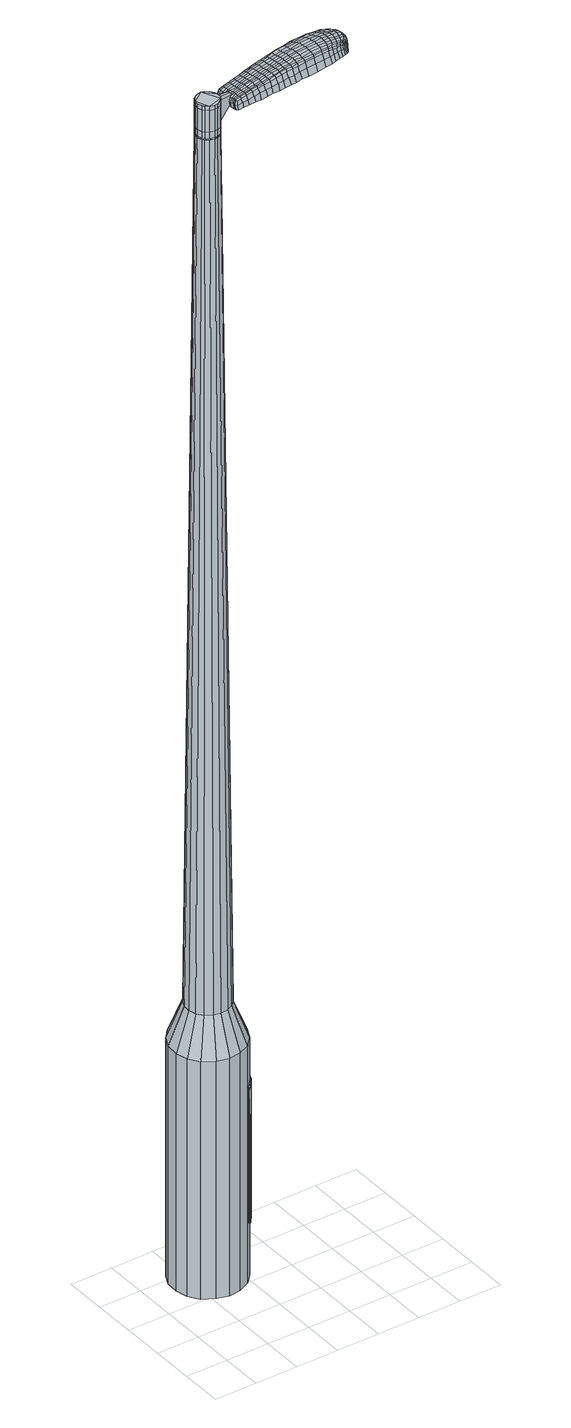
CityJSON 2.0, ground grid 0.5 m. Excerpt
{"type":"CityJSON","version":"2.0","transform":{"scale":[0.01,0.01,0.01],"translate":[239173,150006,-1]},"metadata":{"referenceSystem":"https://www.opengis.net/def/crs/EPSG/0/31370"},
"CityObjects":{
"object1":{"type":"GenericCityObject","attributes":{"cluster":870,"mean_distance_to_centroid":0.292,"new_centroid_x":239173.69,"new_centroid_y":150007.31,"mean_distance_to_camera":8.94,"H1":41.27,"H2":34.52,"Z_final":111.22,"cluster2":-1,"proj_x":239174.51,"proj_y":150015.06,"id_line":88951,"bearing_l":95.99,"distance":7.79,"orientation":"right","G_obj":5.99},"geometry":[{"type":"MultiSurface","lod":"2","boundaries":[[[0,1,2,3]],[[1,4,5,2]],[[4,6,7,5]],[[6,8,9,7]],[[8,10,11,9]],[[10,12,13,11]],[[12,14,15,13]],[[14,16,17,15]],[[16,18,19,17]],[[18,20,21,19]],[[20,22,23,21]],[[22,24,25,23]],[[24,26,27,25]],[[26,28,29,27]],[[28,30,31,29]],[[30,32,33,31]],[[32,34,35,33]],[[34,0,3,35]],[[36,37,38,39]],[[38,40,41,42]],[[41,43,42]],[[42,44,45,46]],[[45,47,46]],[[46,48,49,50]],[[49,51,50]],[[42,46,50,38]],[[50,52,39,38]],[[53,36,39]],[[2,5,7,35]],[[7,9,11,15]],[[11,13,15]],[[15,17,19,23]],[[19,21,23]],[[23,25,27,31]],[[27,29,31]],[[15,23,31,7]],[[31,33,35,7]],[[3,2,35]],[[1,0,54,55]],[[0,34,56,54]],[[34,32,57,56]],[[32,30,58,57]],[[30,28,59,58]],[[28,26,60,59]],[[26,24,61,60]],[[24,22,62,61]],[[22,20,63,62]],[[20,18,64,63]],[[18,16,65,64]],[[16,14,66,65]],[[14,12,67,66]],[[12,10,68,67]],[[10,8,69,68]],[[8,6,70,69]],[[6,4,71,70]],[[4,1,55,71]],[[55,54,72,73]],[[54,56,74,72]],[[56,57,75,74]],[[57,58,76,75]],[[58,59,77,76]],[[59,60,78,77]],[[60,61,79,78]],[[61,62,80,79]],[[62,63,81,80]],[[63,64,82,81]],[[64,65,83,82]],[[65,66,84,83]],[[66,67,85,84]],[[67,68,86,85]],[[68,69,87,86]],[[69,70,88,87]],[[70,71,89,88]],[[71,55,73,89]],[[72,90,91,92]],[[93,94,90,72]],[[75,95,94,93]],[[96,97,95,75]],[[98,99,97,96]],[[78,100,99,98]],[[79,101,100,78]],[[102,103,101,79]],[[104,105,103,102]],[[106,107,105,104]],[[108,109,107,106]],[[110,111,109,108]],[[112,113,111,110]],[[86,114,113,112]],[[115,116,114,86]],[[117,118,116,115]],[[119,120,118,117]],[[92,91,120,119]],[[121,122,123,124]],[[125,121,124,126]],[[127,125,126,128]],[[129,127,128,130]],[[131,129,130,132]],[[133,131,132,134]],[[135,133,134,136]],[[137,135,136,138]],[[139,137,138,140]],[[141,139,140,142]],[[143,141,142,144]],[[145,143,144,146]],[[147,145,146,148]],[[149,147,148,150]],[[151,149,150,152]],[[153,151,152,154]],[[73,72,92]],[[74,93,72]],[[74,75,93]],[[76,96,75]],[[76,77,98,96]],[[77,78,98]],[[80,102,79]],[[80,81,104,102]],[[81,82,106,104]],[[82,83,108,106]],[[83,84,110,108]],[[84,85,112,110]],[[85,86,112]],[[87,115,86]],[[87,88,117,115]],[[88,89,119,117]],[[89,73,92,119]],[[155,91,90]],[[155,156,120,91]],[[156,157,118,120]],[[157,158,116,118]],[[158,114,116]],[[159,113,114]],[[159,160,111,113]],[[160,161,109,111]],[[161,162,107,109]],[[162,163,105,107]],[[163,164,103,105]],[[164,101,103]],[[165,99,100]],[[165,166,97,99]],[[166,95,97]],[[167,94,95]],[[167,90,94]],[[39,52,153,168]],[[155,90,169,154]],[[53,39,168,122]],[[90,167,123,169]],[[36,53,122,121]],[[167,95,124,123]],[[37,36,121,125]],[[95,166,126,124]],[[38,37,125,127]],[[166,165,128,126]],[[40,38,127,129]],[[165,100,130,128]],[[41,40,129,131]],[[100,101,132,130]],[[43,41,131,133]],[[101,164,134,132]],[[42,43,133,135]],[[164,163,136,134]],[[44,42,135,137]],[[163,162,138,136]],[[45,44,137,139]],[[162,161,140,138]],[[47,45,139,141]],[[161,160,142,140]],[[46,47,141,143]],[[160,159,144,142]],[[48,46,143,145]],[[159,114,146,144]],[[49,48,145,147]],[[114,158,148,146]],[[51,49,147,149]],[[158,157,150,148]],[[50,51,149,151]],[[157,156,152,150]],[[52,50,151,153]],[[156,155,154,152]],[[153,154,170,171]],[[154,169,172,170]],[[169,123,173,172]],[[123,122,174,173]],[[122,168,175,174]],[[168,153,171,175]],[[176,177,178,179]],[[180,176,179,181]],[[176,180,182,183]],[[177,176,183,184]],[[185,186,187,188]],[[189,185,188,190]],[[185,189,191,192]],[[186,185,192,193]],[[194,195,196,197]],[[198,194,197,199]],[[194,198,200,201]],[[195,194,201,202]],[[203,204,205,206]],[[207,203,206,208]],[[203,207,209,210]],[[204,203,210,211]],[[212,213,214,215]],[[216,212,215,217]],[[212,216,218,219]],[[213,212,219,220]],[[221,222,223,224]],[[225,221,224,226]],[[221,225,227,228]],[[222,221,228,229]],[[230,231,232,233]],[[222,230,233,223]],[[230,222,229,234]],[[231,230,234,235]],[[236,237,238,239]],[[231,236,239,232]],[[236,231,235,240]],[[237,236,240,241]],[[242,180,181,243]],[[237,242,243,238]],[[242,237,241,244]],[[180,242,244,182]],[[245,246,247,248]],[[249,245,248,250]],[[245,249,251,252]],[[246,245,252,253]],[[254,255,256,257]],[[246,254,257,247]],[[254,246,253,258]],[[255,254,258,259]],[[260,261,262,263]],[[255,260,263,256]],[[260,255,259,264]],[[261,260,264,265]],[[266,267,268,269]],[[261,266,269,262]],[[266,261,265,270]],[[267,266,270,271]],[[272,177,184,273]],[[267,272,273,268]],[[272,267,271,274]],[[177,272,274,178]],[[275,276,277,278]],[[279,275,278,280]],[[275,279,281,282]],[[276,275,282,283]],[[284,285,286,287]],[[276,284,287,277]],[[284,276,283,288]],[[285,284,288,289]],[[290,291,292,293]],[[285,290,293,286]],[[290,285,289,294]],[[291,290,294,295]],[[296,189,190,297]],[[291,296,297,292]],[[296,291,295,298]],[[189,296,298,191]],[[299,300,301,302]],[[303,299,302,304]],[[299,303,305,306]],[[300,299,306,307]],[[308,309,310,311]],[[300,308,311,301]],[[308,300,307,312]],[[309,308,312,313]],[[314,315,316,317]],[[309,314,317,310]],[[314,309,313,318]],[[315,314,318,319]],[[320,321,322,323]],[[315,320,323,316]],[[320,315,319,324]],[[321,320,324,325]],[[326,186,193,327]],[[321,326,327,322]],[[326,321,325,328]],[[186,326,328,187]],[[329,215,214,330]],[[331,329,330,332]],[[329,331,333,334]],[[215,329,334,217]],[[335,331,332,336]],[[337,335,336,338]],[[335,337,339,340]],[[331,335,340,333]],[[341,337,338,342]],[[343,341,342,344]],[[341,343,345,346]],[[337,341,346,339]],[[347,343,344,348]],[[349,347,348,350]],[[347,349,351,352]],[[343,347,352,345]],[[353,349,350,354]],[[204,353,354,205]],[[353,204,211,355]],[[349,353,355,351]],[[356,357,202,201]],[[358,356,201,200]],[[356,358,359,360]],[[357,356,360,361]],[[362,363,361,360]],[[364,362,360,359]],[[362,364,365,366]],[[363,362,366,367]],[[368,369,367,366]],[[370,368,366,365]],[[368,370,371,372]],[[369,368,372,373]],[[374,375,373,372]],[[376,374,372,371]],[[374,376,209,207]],[[375,374,207,208]],[[377,378,379,380]],[[279,377,380,281]],[[377,279,280,381]],[[378,377,381,382]],[[383,198,199,384]],[[378,383,384,379]],[[383,378,382,385]],[[198,383,385,200]],[[386,387,388,389]],[[225,386,389,227]],[[386,225,226,390]],[[387,386,390,391]],[[392,393,394,395]],[[387,392,395,388]],[[392,387,391,396]],[[393,392,396,397]],[[398,195,202,399]],[[393,398,399,394]],[[398,393,397,400]],[[195,398,400,196]],[[401,402,403,404]],[[183,401,404,184]],[[401,183,182,405]],[[402,401,405,406]],[[407,408,409,410]],[[402,407,410,403]],[[407,402,406,411]],[[408,407,411,412]],[[413,206,205,414]],[[408,413,414,409]],[[413,408,412,415]],[[206,413,415,208]],[[416,417,418,419]],[[188,416,419,190]],[[416,188,187,420]],[[417,416,420,421]],[[422,210,209,423]],[[417,422,423,418]],[[422,417,421,424]],[[210,422,424,211]],[[425,426,427,428]],[[303,425,428,305]],[[425,303,304,429]],[[426,425,429,430]],[[431,216,217,432]],[[426,431,432,427]],[[431,426,430,433]],[[216,431,433,218]],[[434,435,436,437]],[[249,434,437,251]],[[434,249,250,438]],[[435,434,438,439]],[[440,441,442,443]],[[435,440,443,436]],[[440,435,439,444]],[[441,440,444,445]],[[446,213,220,447]],[[441,446,447,442]],[[446,441,445,448]],[[213,446,448,214]],[[449,450,439,438]],[[248,449,438,250]],[[449,248,247,451]],[[450,449,451,452]],[[453,454,445,444]],[[450,453,444,439]],[[453,450,452,455]],[[454,453,455,456]],[[457,330,214,448]],[[454,457,448,445]],[[457,454,456,458]],[[330,457,458,332]],[[459,460,461,462]],[[306,459,462,307]],[[459,306,305,428]],[[460,459,428,427]],[[463,334,333,464]],[[460,463,464,461]],[[463,460,427,432]],[[334,463,432,217]],[[465,466,452,451]],[[257,465,451,247]],[[465,257,256,467]],[[466,465,467,468]],[[469,470,456,455]],[[466,469,455,452]],[[469,466,468,471]],[[470,469,471,472]],[[473,336,332,458]],[[470,473,458,456]],[[473,470,472,474]],[[336,473,474,338]],[[475,476,477,478]],[[312,475,478,313]],[[475,312,307,462]],[[476,475,462,461]],[[479,340,339,480]],[[476,479,480,477]],[[479,476,461,464]],[[340,479,464,333]],[[481,482,468,467]],[[263,481,467,256]],[[481,263,262,483]],[[482,481,483,484]],[[485,486,472,471]],[[482,485,471,468]],[[485,482,484,487]],[[486,485,487,488]],[[489,342,338,474]],[[486,489,474,472]],[[489,486,488,490]],[[342,489,490,344]],[[491,492,493,494]],[[318,491,494,319]],[[491,318,313,478]],[[492,491,478,477]],[[495,346,345,496]],[[492,495,496,493]],[[495,492,477,480]],[[346,495,480,339]],[[497,498,484,483]],[[269,497,483,262]],[[497,269,268,499]],[[498,497,499,500]],[[501,502,488,487]],[[498,501,487,484]],[[501,498,500,503]],[[502,501,503,504]],[[505,348,344,490]],[[502,505,490,488]],[[505,502,504,506]],[[348,505,506,350]],[[507,508,509,510]],[[324,507,510,325]],[[507,324,319,494]],[[508,507,494,493]],[[511,352,351,512]],[[508,511,512,509]],[[511,508,493,496]],[[352,511,496,345]],[[513,514,500,499]],[[273,513,499,268]],[[513,273,184,404]],[[514,513,404,403]],[[515,516,504,503]],[[514,515,503,500]],[[515,514,403,410]],[[516,515,410,409]],[[517,354,350,506]],[[516,517,506,504]],[[517,516,409,414]],[[354,517,414,205]],[[518,519,421,420]],[[328,518,420,187]],[[518,328,325,510]],[[519,518,510,509]],[[520,355,211,424]],[[519,520,424,421]],[[520,519,509,512]],[[355,520,512,351]],[[521,522,382,381]],[[278,521,381,280]],[[521,278,277,523]],[[522,521,523,524]],[[525,358,200,385]],[[522,525,385,382]],[[525,522,524,526]],[[358,525,526,359]],[[527,528,529,530]],[[228,527,530,229]],[[527,228,227,389]],[[528,527,389,388]],[[531,532,533,534]],[[528,531,534,529]],[[531,528,388,395]],[[532,531,395,394]],[[535,357,361,536]],[[532,535,536,533]],[[535,532,394,399]],[[357,535,399,202]],[[537,538,524,523]],[[287,537,523,277]],[[537,287,286,539]],[[538,537,539,540]],[[541,364,359,526]],[[538,541,526,524]],[[541,538,540,542]],[[364,541,542,365]],[[543,544,545,546]],[[234,543,546,235]],[[543,234,229,530]],[[544,543,530,529]],[[547,548,549,550]],[[544,547,550,545]],[[547,544,529,534]],[[548,547,534,533]],[[551,363,367,552]],[[548,551,552,549]],[[551,548,533,536]],[[363,551,536,361]],[[553,554,540,539]],[[293,553,539,286]],[[553,293,292,555]],[[554,553,555,556]],[[557,370,365,542]],[[554,557,542,540]],[[557,554,556,558]],[[370,557,558,371]],[[559,560,561,562]],[[240,559,562,241]],[[559,240,235,546]],[[560,559,546,545]],[[563,564,565,566]],[[560,563,566,561]],[[563,560,545,550]],[[564,563,550,549]],[[567,369,373,568]],[[564,567,568,565]],[[567,564,549,552]],[[369,567,552,367]],[[569,570,556,555]],[[297,569,555,292]],[[569,297,190,419]],[[570,569,419,418]],[[571,376,371,558]],[[570,571,558,556]],[[571,570,418,423]],[[376,571,423,209]],[[572,573,406,405]],[[244,572,405,182]],[[572,244,241,562]],[[573,572,562,561]],[[574,575,412,411]],[[573,574,411,406]],[[574,573,561,566]],[[575,574,566,565]],[[576,375,208,415]],[[575,576,415,412]],[[576,575,565,568]],[[375,576,568,373]],[[577,578,579,580]],[[580,579,581,582]],[[583,581,579,584]],[[584,579,578,585]],[[586,587,588,589]],[[589,588,590,591]],[[592,590,588,593]],[[593,588,587,594]],[[595,596,597,598]],[[598,597,599,600]],[[601,599,597,602]],[[602,597,596,603]],[[604,605,606,607]],[[607,606,608,609]],[[610,608,606,611]],[[611,606,605,612]],[[613,614,615,616]],[[616,615,617,618]],[[619,617,615,620]],[[620,615,614,621]],[[622,623,624,625]],[[625,624,626,627]],[[628,626,624,629]],[[629,624,623,630]],[[631,632,633,634]],[[634,633,623,622]],[[630,623,633,635]],[[635,633,632,636]],[[637,638,639,640]],[[640,639,632,631]],[[636,632,639,641]],[[641,639,638,642]],[[582,581,643,644]],[[644,643,638,637]],[[642,638,643,645]],[[645,643,581,583]],[[646,647,648,649]],[[649,648,650,651]],[[652,650,648,653]],[[653,648,647,654]],[[655,656,657,658]],[[658,657,647,646]],[[654,647,657,659]],[[659,657,656,660]],[[661,662,663,664]],[[664,663,656,655]],[[660,656,663,665]],[[665,663,662,666]],[[667,668,669,670]],[[670,669,662,661]],[[666,662,669,671]],[[671,669,668,672]],[[585,578,673,674]],[[674,673,668,667]],[[672,668,673,675]],[[675,673,578,577]],[[676,677,678,679]],[[679,678,680,681]],[[682,680,678,683]],[[683,678,677,684]],[[685,686,687,688]],[[688,687,677,676]],[[684,677,687,689]],[[689,687,686,690]],[[691,692,693,694]],[[694,693,686,685]],[[690,686,693,695]],[[695,693,692,696]],[[591,590,697,698]],[[698,697,692,691]],[[696,692,697,699]],[[699,697,590,592]],[[700,701,702,703]],[[703,702,704,705]],[[706,704,702,707]],[[707,702,701,708]],[[709,710,711,712]],[[712,711,701,700]],[[708,701,711,713]],[[713,711,710,714]],[[715,716,717,718]],[[718,717,710,709]],[[714,710,717,719]],[[719,717,716,720]],[[721,722,723,724]],[[724,723,716,715]],[[720,716,723,725]],[[725,723,722,726]],[[594,587,727,728]],[[728,727,722,721]],[[726,722,727,729]],[[729,727,587,586]],[[613,616,730,731]],[[731,730,732,733]],[[734,732,730,735]],[[735,730,616,618]],[[733,732,736,737]],[[737,736,738,739]],[[740,738,736,741]],[[741,736,732,734]],[[739,738,742,743]],[[743,742,744,745]],[[746,744,742,747]],[[747,742,738,740]],[[745,744,748,749]],[[749,748,750,751]],[[752,750,748,753]],[[753,748,744,746]],[[751,750,754,755]],[[755,754,605,604]],[[612,605,754,756]],[[756,754,750,752]],[[603,757,758,602]],[[602,758,759,601]],[[760,759,758,761]],[[761,758,757,762]],[[762,763,764,761]],[[761,764,765,760]],[[766,765,764,767]],[[767,764,763,768]],[[768,769,770,767]],[[767,770,771,766]],[[772,771,770,773]],[[773,770,769,774]],[[774,775,776,773]],[[773,776,777,772]],[[610,777,776,608]],[[608,776,775,609]],[[778,779,780,781]],[[781,780,680,682]],[[681,680,780,782]],[[782,780,779,783]],[[600,599,784,785]],[[785,784,779,778]],[[783,779,784,786]],[[786,784,599,601]],[[787,788,789,790]],[[790,789,626,628]],[[627,626,789,791]],[[791,789,788,792]],[[793,794,795,796]],[[796,795,788,787]],[[792,788,795,797]],[[797,795,794,798]],[[603,596,799,800]],[[800,799,794,793]],[[798,794,799,801]],[[801,799,596,595]],[[802,803,804,805]],[[805,804,584,585]],[[583,584,804,806]],[[806,804,803,807]],[[808,809,810,811]],[[811,810,803,802]],[[807,803,810,812]],[[812,810,809,813]],[[604,607,814,815]],[[815,814,809,808]],[[813,809,814,816]],[[816,814,607,609]],[[817,818,819,820]],[[820,819,589,591]],[[586,589,819,821]],[[821,819,818,822]],[[610,611,823,824]],[[824,823,818,817]],[[822,818,823,825]],[[825,823,611,612]],[[826,827,828,829]],[[829,828,704,706]],[[705,704,828,830]],[[830,828,827,831]],[[618,617,832,833]],[[833,832,827,826]],[[831,827,832,834]],[[834,832,617,619]],[[835,836,837]],[[837,836,650,652]],[[651,650,836,838]],[[838,836,839]],[[840,841,842,843]],[[843,842,836,835]],[[839,836,842,844]],[[844,842,841,845]],[[621,614,846,847]],[[847,846,841,840]],[[845,841,846,848]],[[848,846,614,613]],[[839,849,838]],[[838,849,649,651]],[[646,649,849,850]],[[850,849,851]],[[845,852,853,844]],[[844,853,849,839]],[[851,849,853,854]],[[854,853,852,855]],[[613,731,856,848]],[[848,856,852,845]],[[855,852,856,857]],[[857,856,731,733]],[[858,859,860,861]],[[861,860,707,708]],[[706,707,860,829]],[[829,860,859,826]],[[734,735,862,863]],[[863,862,859,858]],[[826,859,862,833]],[[833,862,735,618]],[[851,864,850]],[[850,864,658,646]],[[655,658,864,865]],[[865,864,866]],[[855,867,868,854]],[[854,868,864,851]],[[866,864,868,869]],[[869,868,867,870]],[[733,737,871,857]],[[857,871,867,855]],[[870,867,871,872]],[[872,871,737,739]],[[873,874,875,876]],[[876,875,713,714]],[[708,713,875,861]],[[861,875,874,858]],[[740,741,877,878]],[[878,877,874,873]],[[858,874,877,863]],[[863,877,741,734]],[[866,879,865]],[[865,879,664,655]],[[661,664,879,880]],[[880,879,881]],[[870,882,883,869]],[[869,883,879,866]],[[881,879,883,884]],[[884,883,882,885]],[[739,743,886,872]],[[872,886,882,870]],[[885,882,886,887]],[[887,886,743,745]],[[888,889,890,891]],[[891,890,719,720]],[[714,719,890,876]],[[876,890,889,873]],[[746,747,892,893]],[[893,892,889,888]],[[873,889,892,878]],[[878,892,747,740]],[[881,894,895,880]],[[880,895,670,661]],[[667,670,895,896]],[[896,895,894,897]],[[885,898,899,884]],[[884,899,894,881]],[[897,894,899,900]],[[900,899,898,901]],[[745,749,902,887]],[[887,902,898,885]],[[901,898,902,903]],[[903,902,749,751]],[[904,905,906,907]],[[907,906,725,726]],[[720,725,906,891]],[[891,906,905,888]],[[752,753,908,909]],[[909,908,905,904]],[[888,905,908,893]],[[893,908,753,746]],[[897,910,911,896]],[[896,911,674,667]],[[585,674,911,805]],[[805,911,910,802]],[[901,912,913,900]],[[900,913,910,897]],[[802,910,913,811]],[[811,913,912,808]],[[751,755,914,903]],[[903,914,912,901]],[[808,912,914,815]],[[815,914,755,604]],[[822,915,916,821]],[[821,916,729,586]],[[726,729,916,907]],[[907,916,915,904]],[[612,756,917,825]],[[825,917,915,822]],[[904,915,917,909]],[[909,917,756,752]],[[783,918,919,782]],[[782,919,679,681]],[[676,679,919,920]],[[920,919,918,921]],[[601,759,922,786]],[[786,922,918,783]],[[921,918,922,923]],[[923,922,759,760]],[[924,925,926,927]],[[927,926,629,630]],[[628,629,926,790]],[[790,926,925,787]],[[928,929,930,931]],[[931,930,925,924]],[[787,925,930,796]],[[796,930,929,793]],[[762,757,932,933]],[[933,932,929,928]],[[793,929,932,800]],[[800,932,757,603]],[[921,934,935,920]],[[920,935,688,676]],[[685,688,935,936]],[[936,935,934,937]],[[760,765,938,923]],[[923,938,934,921]],[[937,934,938,939]],[[939,938,765,766]],[[940,941,942,943]],[[943,942,635,636]],[[630,635,942,927]],[[927,942,941,924]],[[944,945,946,947]],[[947,946,941,940]],[[924,941,946,931]],[[931,946,945,928]],[[768,763,948,949]],[[949,948,945,944]],[[928,945,948,933]],[[933,948,763,762]],[[937,950,951,936]],[[936,951,694,685]],[[691,694,951,952]],[[952,951,950,953]],[[766,771,954,939]],[[939,954,950,937]],[[953,950,954,955]],[[955,954,771,772]],[[956,957,958,959]],[[959,958,641,642]],[[636,641,958,943]],[[943,958,957,940]],[[960,961,962,963]],[[963,962,957,956]],[[940,957,962,947]],[[947,962,961,944]],[[774,769,964,965]],[[965,964,961,960]],[[944,961,964,949]],[[949,964,769,768]],[[953,966,967,952]],[[952,967,698,691]],[[591,698,967,820]],[[820,967,966,817]],[[772,777,968,955]],[[955,968,966,953]],[[817,966,968,824]],[[824,968,777,610]],[[807,969,970,806]],[[806,970,645,583]],[[642,645,970,959]],[[959,970,969,956]],[[813,971,972,812]],[[812,972,969,807]],[[956,969,972,963]],[[963,972,971,960]],[[609,775,973,816]],[[816,973,971,813]],[[960,971,973,965]],[[965,973,775,774]],[[577,580,179,178]],[[580,582,181,179]],[[592,593,192,191]],[[593,594,193,192]],[[595,598,197,196]],[[598,600,199,197]],[[619,620,219,218]],[[620,621,220,219]],[[622,625,224,223]],[[625,627,226,224]],[[631,634,233,232]],[[634,622,223,233]],[[637,640,239,238]],[[640,631,232,239]],[[582,644,243,181]],[[644,637,238,243]],[[652,653,252,251]],[[653,654,253,252]],[[654,659,258,253]],[[659,660,259,258]],[[660,665,264,259]],[[665,666,265,264]],[[666,671,270,265]],[[671,672,271,270]],[[672,675,274,271]],[[675,577,178,274]],[[682,683,282,281]],[[683,684,283,282]],[[684,689,288,283]],[[689,690,289,288]],[[690,695,294,289]],[[695,696,295,294]],[[696,699,298,295]],[[699,592,191,298]],[[700,703,302,301]],[[703,705,304,302]],[[709,712,311,310]],[[712,700,301,311]],[[715,718,317,316]],[[718,709,310,317]],[[721,724,323,322]],[[724,715,316,323]],[[594,728,327,193]],[[728,721,322,327]],[[778,781,380,379]],[[781,682,281,380]],[[600,785,384,199]],[[785,778,379,384]],[[627,791,390,226]],[[791,792,391,390]],[[792,797,396,391]],[[797,798,397,396]],[[798,801,400,397]],[[801,595,196,400]],[[705,830,429,304]],[[830,831,430,429]],[[831,834,433,430]],[[834,619,218,433]],[[835,837,437,436]],[[837,652,251,437]],[[840,843,443,442]],[[843,835,436,443]],[[621,847,447,220]],[[847,840,442,447]],[[974,975,976,977]],[[978,979,977,976]],[[980,981,982,983]],[[984,985,986,987]],[[975,988,989,976]],[[990,978,976,989]],[[991,980,983,992]],[[993,994,985,984]],[[988,995,996,989]],[[996,997,990,989]],[[998,991,992,999]],[[1000,994,993,1001]],[[995,1002,1003,996]],[[1003,1004,997,996]],[[1005,998,999,1006]],[[1007,1000,1001,1008]],[[1009,1010,1011,1012]],[[1013,1014,1010,1009]],[[1013,1015,1016,1014]],[[1015,1017,1018,1016]],[[1019,1020,1021,1022]],[[1023,1024,1020,1019]],[[1025,1026,1024,1023]],[[1027,1028,1026,1025]],[[1022,1011,1010,1019]],[[1019,1010,1014,1023]],[[1014,1016,1025,1023]],[[1016,1018,1027,1025]],[[983,982,979,978]],[[992,983,978,990]],[[997,999,992,990]],[[1004,1006,999,997]],[[984,987,981,980]],[[993,984,980,991]],[[1001,993,991,998]],[[1008,1001,998,1005]],[[985,1009,1012,986]],[[994,1013,1009,985]],[[1015,1013,994,1000]],[[1017,1015,1000,1007]],[[1029,1030,1031,1032]],[[1031,1033,1034,1035]],[[1031,1035,1036,1037]],[[1031,1037,1032]],[[1038,1029,1032,1039]],[[1040,1039,1032,1041]],[[1042,1041,1032]],[[1043,1031,1030,1044]],[[1045,1043,1044,1046]],[[1047,1045,1046,1048]],[[1049,1047,1048,1050]],[[1051,1049,1050,1052]],[[1052,1053,1054,1055]],[[1052,1055,1056,1057]],[[1052,1057,1058,1059]],[[1058,1060,1061,1062]],[[1058,1062,1063,1064]],[[1058,1064,1059]],[[1052,1059,1051]],[[1065,1066,1030,1029]],[[1067,1068,1033,1031]],[[1069,1070,1042,1032]],[[1066,1071,1044,1030]],[[1072,1067,1031,1043]],[[1071,1073,1046,1044]],[[1074,1072,1043,1045]],[[1073,1075,1048,1046]],[[1076,1074,1045,1047]],[[1075,1077,1050,1048]],[[1078,1076,1047,1049]],[[1077,1079,1052,1050]],[[1080,1078,1049,1051]],[[1079,1081,1053,1052]],[[1082,1083,1060,1058]],[[1084,1080,1051,1059]],[[1054,1053,1081,1085]],[[1055,1054,1085,1086]],[[1056,1055,1086,1087]],[[1057,1056,1087,1088]],[[1058,1057,1088,1082]],[[1089,1065,1029,1038]],[[1090,1089,1038,1039]],[[1091,1090,1039,1040]],[[1092,1091,1040,1041]],[[1070,1092,1041,1042]],[[1034,1033,1068,1093]],[[1061,1060,1083,1094]],[[1035,1034,1093,1095]],[[1036,1035,1095,1096]],[[1037,1036,1096,1097]],[[1032,1037,1097,1069]],[[1062,1061,1094,1098]],[[1063,1062,1098,1099]],[[1064,1063,1099,1100]],[[1059,1064,1100,1084]]]}]}
},
"vertices":[
[113,138,384],[112,123,384],[112,123,96],[113,138,96],[106,110,384],[106,110,96],[96,99,384],[96,99,96],[82,93,384],[82,93,96],[68,91,384],[68,91,96],[54,95,384],[54,95,96],[41,103,384],[41,103,96],[33,115,384],[33,115,96],[29,129,384],[29,129,96],[30,144,384],[30,144,96],[36,157,384],[36,157,96],[46,168,384],[46,168,96],[59,174,384],[59,174,96],[74,175,384],[74,175,96],[88,172,384],[88,172,96],[100,164,384],[100,164,96],[109,152,384],[109,152,96],[80,143,1524],[76,146,1524],[72,147,1524],[84,135,1524],[67,146,1524],[63,144,1524],[58,137,1524],[60,141,1524],[57,132,1524],[59,127,1524],[65,121,1524],[61,124,1524],[70,120,1524],[74,120,1524],[82,126,1524],[79,122,1524],[84,130,1524],[83,139,1524],[96,136,429],[95,127,429],[93,144,429],[88,151,429],[81,156,429],[73,158,429],[64,157,429],[56,154,429],[50,147,429],[46,139,429],[46,131,429],[48,122,429],[53,115,429],[61,110,429],[69,108,429],[78,109,429],[86,113,429],[92,119,429],[84,135,1483],[84,130,1483],[83,139,1483],[80,143,1483],[76,146,1483],[72,147,1483],[67,146,1483],[63,144,1483],[60,141,1483],[58,137,1483],[57,132,1483],[59,127,1483],[61,124,1483],[65,121,1483],[70,120,1483],[74,120,1483],[79,122,1483],[82,126,1483],[84,135,1485],[83,130,1485],[83,130,1483],[82,139,1483],[82,139,1485],[80,143,1485],[76,145,1483],[76,145,1485],[72,146,1483],[72,146,1485],[67,146,1485],[63,144,1485],[60,140,1483],[60,140,1485],[58,136,1483],[58,136,1485],[58,132,1483],[58,132,1485],[59,128,1483],[59,128,1485],[62,124,1483],[62,124,1485],[66,122,1483],[66,122,1485],[70,120,1485],[74,121,1483],[74,121,1485],[78,123,1483],[78,123,1485],[81,126,1483],[81,126,1485],[80,143,1519],[83,139,1519],[83,139,1493],[80,143,1493],[76,146,1519],[76,146,1493],[72,147,1519],[72,147,1493],[67,146,1519],[67,146,1493],[63,144,1519],[63,144,1493],[60,141,1519],[60,141,1493],[58,137,1519],[58,137,1493],[57,132,1519],[57,132,1493],[59,127,1519],[59,127,1493],[61,124,1519],[61,124,1493],[65,121,1519],[65,121,1493],[70,120,1519],[70,120,1493],[74,120,1519],[74,120,1493],[79,122,1519],[79,122,1493],[82,126,1519],[82,126,1493],[84,130,1519],[84,130,1493],[84,130,1485],[82,126,1485],[79,122,1485],[74,120,1485],[65,121,1485],[61,124,1485],[59,127,1485],[57,132,1485],[58,137,1485],[60,141,1485],[72,147,1485],[76,146,1485],[83,139,1485],[84,135,1519],[84,135,1493],[103,133,1513],[103,133,1518],[103,137,1513],[102,140,1513],[102,140,1518],[103,137,1518],[178,125,1519],[171,124,1518],[173,123,1509],[180,124,1510],[187,126,1519],[188,124,1510],[186,127,1526],[177,126,1525],[170,126,1525],[175,163,1519],[168,162,1518],[167,161,1525],[174,162,1525],[183,164,1519],[182,163,1526],[184,166,1510],[176,165,1510],[169,164,1509],[249,153,1519],[250,150,1519],[251,150,1513],[250,154,1513],[248,157,1519],[249,158,1513],[246,157,1524],[248,153,1524],[248,150,1524],[176,146,1530],[168,145,1529],[169,142,1529],[176,142,1530],[185,147,1531],[185,143,1531],[184,150,1530],[175,149,1530],[168,148,1529],[96,137,1512],[96,134,1512],[97,135,1517],[97,137,1517],[95,140,1512],[96,140,1517],[96,140,1506],[96,137,1506],[97,134,1506],[237,132,1519],[234,132,1519],[235,130,1512],[238,131,1512],[239,133,1518],[241,132,1512],[239,134,1522],[237,134,1523],[234,133,1524],[229,131,1519],[224,130,1519],[225,128,1512],[230,129,1512],[229,132,1524],[223,131,1525],[218,129,1519],[210,128,1519],[211,126,1511],[219,127,1511],[217,130,1526],[209,129,1526],[199,127,1519],[200,125,1510],[198,128,1526],[105,121,1513],[112,122,1513],[111,123,1518],[104,122,1517],[99,121,1512],[100,122,1516],[100,121,1506],[106,120,1507],[113,121,1507],[120,122,1514],[127,122,1515],[126,124,1520],[119,123,1519],[121,121,1507],[128,121,1507],[135,123,1515],[142,123,1516],[141,124,1522],[134,124,1521],[136,121,1508],[143,122,1508],[150,123,1517],[157,124,1517],[156,125,1524],[149,125,1523],[151,122,1508],[158,122,1509],[164,124,1518],[163,126,1524],[166,123,1509],[234,168,1519],[231,168,1519],[231,167,1524],[234,167,1523],[237,168,1518],[236,167,1522],[238,169,1512],[235,169,1512],[232,170,1512],[226,168,1519],[220,168,1519],[220,167,1525],[226,167,1524],[227,170,1512],[221,169,1512],[214,168,1519],[206,167,1519],[206,166,1526],[214,166,1526],[215,169,1511],[208,169,1511],[195,166,1519],[194,164,1526],[196,167,1510],[102,152,1513],[109,153,1513],[110,154,1507],[102,153,1507],[96,150,1512],[97,151,1506],[97,150,1516],[101,150,1517],[109,152,1518],[117,154,1514],[124,155,1515],[125,157,1507],[117,155,1507],[116,153,1519],[123,154,1520],[131,156,1515],[139,158,1516],[140,159,1508],[132,158,1508],[131,155,1521],[138,156,1522],[146,159,1517],[153,160,1517],[154,162,1509],[147,160,1508],[145,157,1523],[153,158,1524],[160,161,1518],[162,163,1509],[160,160,1524],[102,138,1519],[102,135,1519],[110,138,1520],[110,136,1520],[109,141,1520],[102,141,1519],[117,139,1522],[117,137,1522],[124,140,1523],[125,137,1523],[124,143,1523],[117,142,1521],[132,141,1524],[132,138,1524],[139,142,1525],[139,139,1525],[139,145,1525],[131,144,1524],[146,142,1526],[147,139,1526],[154,143,1527],[154,140,1527],[153,147,1527],[146,146,1526],[161,144,1528],[161,141,1528],[161,148,1528],[245,153,1527],[245,149,1527],[244,157,1526],[239,156,1527],[240,153,1528],[241,149,1528],[234,152,1529],[234,148,1529],[233,156,1528],[226,155,1530],[227,151,1530],[227,147,1530],[220,150,1531],[220,147,1531],[219,154,1530],[210,153,1531],[210,149,1531],[211,146,1531],[198,148,1531],[198,144,1531],[197,152,1531],[239,167,1518],[241,165,1519],[242,166,1513],[240,168,1513],[238,166,1523],[240,164,1523],[245,162,1519],[246,162,1513],[243,161,1524],[242,134,1518],[244,136,1518],[242,137,1523],[240,135,1523],[243,133,1513],[245,136,1513],[246,139,1519],[248,142,1519],[247,142,1524],[244,139,1523],[247,139,1513],[249,142,1513],[249,146,1519],[248,146,1524],[250,146,1513],[177,128,1528],[177,130,1528],[170,129,1528],[170,127,1527],[186,128,1528],[186,130,1529],[177,133,1529],[177,136,1530],[169,135,1529],[170,132,1528],[186,133,1529],[186,136,1530],[176,139,1530],[169,138,1529],[185,140,1531],[174,160,1528],[174,158,1529],[183,159,1529],[182,161,1528],[167,159,1527],[167,157,1528],[175,154,1529],[184,155,1530],[168,153,1528],[94,149,1512],[95,147,1512],[96,147,1517],[96,149,1517],[95,150,1506],[95,148,1506],[95,144,1512],[96,143,1517],[96,144,1506],[97,122,1512],[97,124,1512],[98,123,1506],[98,122,1506],[98,123,1517],[98,125,1517],[97,126,1512],[96,129,1512],[97,129,1506],[98,126,1506],[98,127,1517],[98,129,1517],[96,132,1512],[97,132,1506],[97,132,1517],[104,124,1519],[103,125,1519],[111,124,1520],[111,126,1520],[103,127,1519],[103,130,1519],[111,128,1520],[110,131,1520],[103,133,1519],[110,133,1520],[101,149,1519],[101,147,1519],[109,148,1520],[108,150,1520],[101,144,1519],[109,145,1520],[118,125,1521],[118,126,1521],[126,125,1522],[126,127,1522],[118,129,1521],[118,131,1521],[125,129,1522],[125,132,1523],[117,134,1522],[125,135,1523],[116,151,1521],[116,149,1521],[123,150,1522],[123,152,1522],[116,146,1521],[124,147,1522],[133,125,1523],[133,127,1523],[141,126,1524],[141,128,1524],[133,130,1523],[133,132,1524],[140,130,1525],[140,133,1525],[132,135,1524],[140,136,1525],[131,154,1523],[131,151,1523],[138,153,1524],[138,155,1524],[131,148,1524],[138,149,1525],[148,126,1525],[148,128,1525],[155,127,1526],[155,128,1526],[148,131,1526],[147,134,1526],[155,131,1527],[155,134,1527],[147,137,1526],[154,137,1527],[145,156,1525],[145,154,1525],[153,155,1526],[152,157,1526],[146,150,1526],[153,151,1527],[163,127,1527],[162,129,1527],[162,132,1527],[162,135,1528],[162,138,1528],[160,158,1527],[160,156,1527],[160,152,1528],[235,166,1525],[238,164,1525],[232,166,1526],[234,164,1526],[241,161,1526],[237,161,1527],[238,135,1525],[240,137,1525],[236,136,1526],[234,134,1525],[242,139,1525],[244,142,1526],[239,142,1527],[238,138,1526],[245,146,1526],[240,145,1527],[227,166,1526],[228,164,1527],[221,165,1527],[222,163,1528],[231,160,1528],[224,160,1529],[229,133,1526],[231,135,1527],[224,134,1528],[223,132,1527],[232,138,1527],[233,141,1528],[227,140,1529],[226,137,1528],[234,144,1528],[227,144,1530],[214,165,1528],[215,163,1529],[206,164,1528],[207,162,1529],[217,159,1529],[208,158,1530],[217,131,1528],[218,133,1528],[210,132,1529],[209,131,1528],[219,136,1529],[220,139,1530],[211,139,1530],[210,135,1530],[220,143,1530],[211,142,1531],[194,163,1529],[195,160,1529],[196,156,1530],[198,129,1528],[198,131,1529],[198,134,1530],[198,138,1530],[198,141,1531],[173,125,1509],[171,126,1518],[178,127,1518],[180,125,1509],[187,128,1519],[188,126,1510],[186,129,1525],[177,128,1525],[170,128,1525],[167,159,1525],[168,160,1518],[175,161,1518],[174,160,1525],[184,162,1519],[183,161,1525],[185,164,1510],[176,163,1509],[169,162,1509],[248,150,1513],[248,150,1519],[247,153,1519],[248,153,1513],[246,156,1519],[247,157,1513],[245,156,1524],[246,153,1524],[246,150,1524],[169,142,1528],[169,145,1528],[176,146,1529],[176,142,1529],[185,147,1529],[185,143,1529],[185,150,1529],[176,149,1529],[169,148,1528],[99,135,1516],[98,135,1512],[98,137,1512],[99,137,1516],[98,140,1512],[98,140,1516],[98,141,1506],[99,137,1506],[99,135,1506],[235,132,1512],[233,134,1519],[236,134,1518],[238,133,1512],[238,135,1518],[239,134,1512],[238,136,1522],[236,135,1523],[233,135,1523],[225,130,1512],[223,132,1519],[229,133,1519],[230,131,1512],[228,134,1524],[223,133,1525],[211,128,1511],[210,130,1519],[218,131,1519],[219,129,1511],[217,132,1525],[209,131,1526],[199,129,1519],[200,127,1510],[197,130,1526],[111,125,1518],[112,124,1513],[105,123,1513],[104,124,1517],[100,123,1512],[100,124,1515],[101,123,1506],[106,122,1506],[113,123,1507],[126,126,1520],[127,124,1514],[120,124,1514],[119,125,1519],[121,123,1507],[128,123,1507],[141,126,1522],[142,125,1516],[135,125,1515],[134,126,1521],[136,123,1508],[143,124,1508],[156,127,1523],[157,126,1517],[150,125,1516],[149,127,1522],[151,124,1508],[158,124,1508],[164,126,1517],[163,127,1524],[166,125,1509],[231,165,1523],[231,166,1519],[234,166,1518],[234,165,1523],[236,166,1518],[236,165,1522],[237,167,1512],[235,167,1512],[232,168,1512],[220,165,1525],[220,166,1519],[226,166,1519],[226,165,1524],[227,168,1512],[221,168,1512],[206,164,1526],[207,165,1519],[214,166,1519],[214,164,1525],[215,167,1511],[208,167,1511],[195,164,1519],[194,162,1526],[196,165,1510],[110,152,1507],[110,151,1513],[102,150,1513],[103,151,1506],[97,149,1512],[98,150,1506],[98,148,1515],[102,149,1517],[109,150,1518],[125,155,1507],[124,153,1514],[117,152,1514],[118,153,1507],[116,151,1519],[124,152,1520],[140,157,1508],[139,156,1516],[132,155,1515],[133,156,1508],[131,153,1521],[138,154,1522],[155,160,1508],[154,158,1517],[146,157,1516],[147,158,1508],[146,155,1522],[153,157,1523],[161,159,1517],[162,161,1509],[160,158,1524],[103,138,1518],[103,135,1518],[110,138,1519],[110,136,1519],[110,141,1519],[103,141,1518],[118,139,1520],[118,137,1520],[125,140,1521],[125,137,1521],[125,143,1521],[117,142,1520],[132,141,1523],[133,138,1523],[140,142,1524],[140,139,1524],[139,145,1524],[132,144,1523],[147,142,1525],[147,140,1525],[154,143,1526],[155,140,1526],[154,147,1526],[147,146,1525],[162,144,1527],[162,141,1527],[161,147,1527],[244,149,1526],[244,153,1526],[242,156,1525],[238,156,1526],[240,152,1526],[240,149,1526],[234,148,1528],[233,152,1528],[232,155,1527],[225,155,1528],[226,151,1529],[227,147,1529],[220,147,1530],[219,150,1530],[218,154,1529],[210,153,1530],[210,149,1530],[211,146,1530],[198,145,1530],[198,148,1530],[197,152,1530],[241,165,1513],[240,164,1518],[238,165,1518],[238,166,1512],[237,164,1523],[239,163,1523],[243,160,1519],[244,161,1513],[242,160,1523],[241,138,1523],[242,138,1518],[240,136,1518],[239,137,1523],[241,135,1512],[243,137,1512],[245,143,1523],[246,143,1519],[244,140,1519],[243,140,1523],[245,140,1513],[247,143,1513],[247,146,1519],[246,146,1524],[248,146,1513],[170,130,1527],[177,130,1527],[177,129,1527],[170,129,1526],[186,130,1527],[186,131,1528],[170,136,1528],[177,136,1528],[177,133,1528],[170,133,1527],[186,134,1528],[186,137,1529],[177,139,1529],[170,139,1528],[186,140,1529],[183,158,1528],[175,157,1527],[174,159,1527],[183,160,1527],[167,158,1526],[167,156,1527],[175,153,1528],[184,154,1528],[168,152,1527],[98,147,1516],[97,147,1512],[96,148,1512],[97,148,1516],[97,149,1506],[98,148,1506],[97,144,1512],[98,144,1516],[98,145,1506],[100,124,1506],[99,124,1512],[100,123,1506],[100,124,1516],[100,125,1516],[99,129,1506],[99,129,1512],[99,127,1512],[100,126,1506],[100,127,1516],[99,130,1516],[98,132,1512],[99,132,1506],[99,132,1516],[104,125,1518],[111,125,1519],[111,126,1519],[104,130,1518],[104,128,1518],[111,128,1519],[111,131,1519],[104,133,1518],[111,133,1519],[109,148,1519],[102,147,1518],[102,148,1518],[109,149,1519],[102,144,1518],[109,145,1519],[119,126,1520],[126,126,1521],[126,127,1521],[118,131,1520],[119,129,1520],[126,129,1521],[126,132,1521],[118,134,1520],[125,135,1521],[124,150,1521],[117,149,1520],[116,150,1520],[124,151,1521],[117,146,1520],[124,147,1521],[134,127,1522],[141,127,1523],[141,128,1523],[133,133,1522],[133,130,1522],[141,130,1523],[141,133,1524],[133,135,1523],[140,136,1524],[139,152,1523],[131,151,1522],[131,152,1522],[138,154,1523],[132,148,1522],[139,149,1523],[148,128,1524],[148,127,1524],[156,128,1525],[156,129,1525],[148,134,1525],[148,131,1524],[155,132,1525],[155,134,1526],[148,137,1525],[155,137,1526],[153,154,1525],[146,153,1524],[146,155,1524],[153,156,1525],[146,150,1524],[154,151,1525],[163,129,1526],[163,128,1526],[162,135,1527],[163,132,1526],[162,138,1527],[160,155,1526],[160,157,1526],[161,152,1526],[237,163,1524],[235,164,1524],[231,164,1525],[233,163,1525],[240,160,1525],[236,160,1525],[235,137,1525],[239,138,1524],[237,136,1524],[234,136,1525],[239,142,1526],[242,143,1525],[241,140,1524],[237,139,1525],[243,146,1525],[240,146,1526],[228,163,1526],[226,164,1526],[220,164,1526],[222,162,1527],[230,159,1526],[224,159,1527],[224,135,1527],[230,136,1526],[229,135,1526],[223,134,1526],[226,141,1528],[233,142,1527],[231,138,1526],[225,138,1527],[234,145,1527],[226,144,1528],[215,162,1527],[214,163,1527],[206,163,1527],[207,161,1528],[217,158,1528],[208,157,1529],[210,133,1528],[218,134,1527],[217,133,1527],[209,132,1527],[211,139,1529],[219,140,1529],[218,137,1528],[210,136,1528],[220,143,1529],[211,142,1530],[195,160,1528],[195,161,1528],[196,156,1529],[198,132,1528],[197,131,1528],[198,138,1529],[198,135,1529],[198,141,1530],[100,122,1508],[99,129,1508],[132,131,1509],[133,124,1509],[153,133,1510],[154,124,1510],[193,136,1512],[194,127,1512],[176,125,1511],[175,135,1511],[211,138,1513],[224,140,1514],[225,131,1514],[212,129,1513],[99,136,1508],[131,139,1509],[153,142,1510],[192,146,1512],[174,144,1511],[210,148,1513],[223,149,1514],[98,143,1508],[130,147,1509],[152,150,1510],[191,155,1512],[173,153,1511],[222,158,1514],[209,157,1513],[97,149,1508],[129,155,1509],[151,159,1510],[190,164,1512],[172,162,1511],[221,167,1514],[208,166,1513],[237,142,1514],[242,144,1514],[243,137,1514],[238,134,1514],[237,150,1514],[241,151,1514],[236,159,1514],[241,158,1514],[235,167,1514],[240,165,1514],[246,147,1515],[249,151,1515],[249,149,1515],[247,143,1515],[246,151,1515],[249,152,1515],[246,156,1515],[249,153,1515],[245,160,1515],[249,154,1515],[85,174,334],[90,173,334],[90,173,165],[76,176,171],[85,174,165],[82,175,165],[79,176,166],[77,176,167],[76,176,169],[82,175,334],[79,176,333],[77,176,332],[76,176,331],[76,176,328],[102,164,165],[102,164,334],[110,152,165],[110,152,334],[114,138,165],[114,138,334],[113,123,165],[113,123,334],[107,109,165],[107,109,334],[104,106,334],[102,103,334],[100,101,333],[99,99,332],[98,99,331],[97,98,328],[104,106,165],[97,98,171],[98,99,169],[99,99,167],[100,101,166],[102,103,165],[85,171,334],[89,170,334],[89,170,165],[85,171,165],[75,174,171],[75,174,328],[100,162,334],[100,162,165],[108,151,334],[108,151,165],[111,137,334],[111,137,165],[111,123,334],[111,123,165],[105,111,334],[105,111,165],[102,108,334],[95,100,328],[95,100,171],[102,108,165],[100,105,334],[98,103,333],[97,102,332],[96,101,331],[81,172,334],[78,173,333],[77,173,332],[75,174,331],[81,172,165],[96,101,169],[78,173,166],[77,173,167],[75,174,169],[97,102,167],[98,103,166],[100,105,165]
]}
